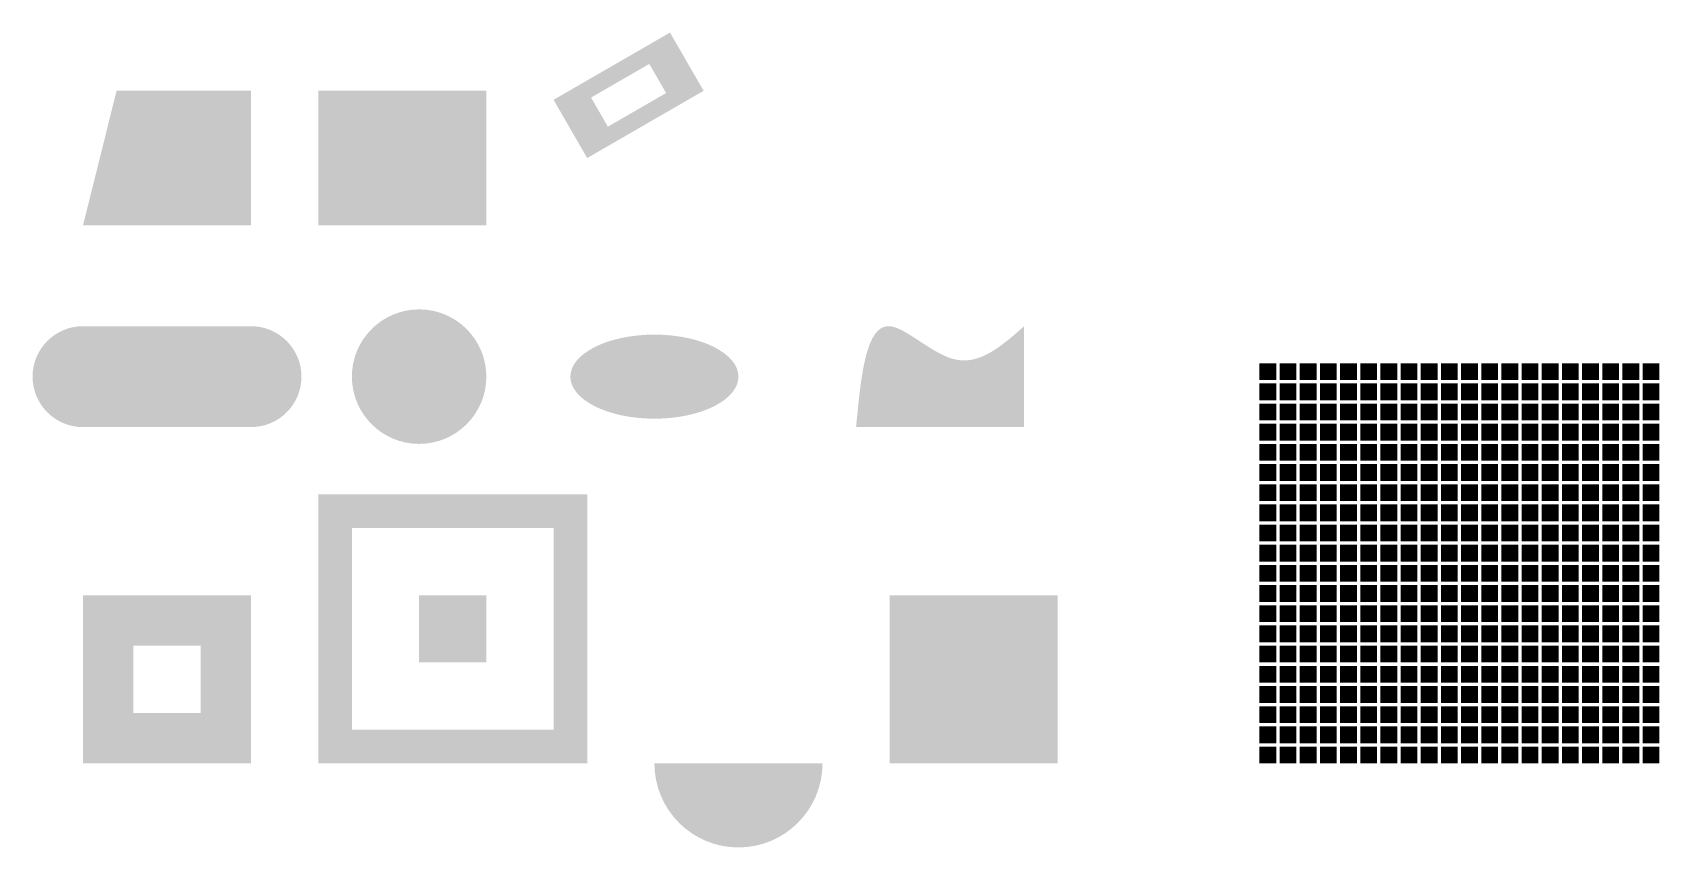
# Model space of a CAD drawing. Header units: metres. Extents: x -3 to 93.8, y -5 to 43.5.
import ezdxf

# ---------------------------------------------------------------- set-up
doc = ezdxf.new("R2010")
doc.units = ezdxf.units.M
doc.layers.add('Zones', color=94, linetype='Continuous')

# ---------------------------------------------------------------- blocks, each defined once
blk = doc.blocks.new('ZONE')
h = blk.add_hatch(color=1)
h.paths.add_polyline_path([(0, 0), (4, 0), (4, 2), (0, 2)])
h.paths.add_polyline_path([(1, 0.5), (3, 0.5), (3, 1.5), (1, 1.5)])

msp = doc.modelspace()

# ---------------------------------------------------------------- hatches: boundary and pattern name
h = msp.add_hatch(color=7)
edge = h.paths.add_edge_path()
edge.add_line((0, 32), (10, 32))
edge.add_line((10, 32), (10, 40))
edge.add_line((10, 40), (2, 40))
h = msp.add_hatch(color=4)
edge = h.paths.add_edge_path()
edge.add_arc((20, 23), 4, 0, 360)
h = msp.add_hatch(color=2)
edge = h.paths.add_edge_path()
edge.add_line((0, 20), (10, 20))
edge.add_arc((10, 23), 3, -90, 90)
edge.add_line((10, 26), (0, 26))
edge.add_arc((0, 23), 3, 90, 270)
h = msp.add_hatch(color=30)
edge = h.paths.add_edge_path()
edge.add_ellipse((34, 23), major_axis=(5, 0), ratio=0.5, start_angle=0, end_angle=360)
h = msp.add_hatch(color=40)
edge = h.paths.add_edge_path()
edge.add_spline(fit_points=[(46, 20), (48, 26), (52, 24), (56, 26)], degree=3, periodic=0)
edge.add_line((56, 26), (56, 20))
edge.add_line((56, 20), (46, 20))
for color, points in [(6, [(70, 22.8), (71, 22.8), (71, 23.8), (70, 23.8)]), (7, [(71.2, 22.8), (72.2, 22.8), (72.2, 23.8), (71.2, 23.8)]), (1, [(72.4, 22.8), (73.4, 22.8), (73.4, 23.8), (72.4, 23.8)]), (2, [(73.6, 22.8), (74.6, 22.8), (74.6, 23.8), (73.6, 23.8)]), (3, [(74.8, 22.8), (75.8, 22.8), (75.8, 23.8), (74.8, 23.8)]), (4, [(76, 22.8), (77, 22.8), (77, 23.8), (76, 23.8)]), (5, [(77.2, 22.8), (78.2, 22.8), (78.2, 23.8), (77.2, 23.8)]), (6, [(78.4, 22.8), (79.4, 22.8), (79.4, 23.8), (78.4, 23.8)]), (7, [(79.6, 22.8), (80.6, 22.8), (80.6, 23.8), (79.6, 23.8)]), (1, [(80.8, 22.8), (81.8, 22.8), (81.8, 23.8), (80.8, 23.8)]), (2, [(82, 22.8), (83, 22.8), (83, 23.8), (82, 23.8)]), (3, [(83.2, 22.8), (84.2, 22.8), (84.2, 23.8), (83.2, 23.8)]), (4, [(84.4, 22.8), (85.4, 22.8), (85.4, 23.8), (84.4, 23.8)]), (5, [(85.6, 22.8), (86.6, 22.8), (86.6, 23.8), (85.6, 23.8)]), (6, [(86.8, 22.8), (87.8, 22.8), (87.8, 23.8), (86.8, 23.8)]), (7, [(88, 22.8), (89, 22.8), (89, 23.8), (88, 23.8)]), (1, [(89.2, 22.8), (90.2, 22.8), (90.2, 23.8), (89.2, 23.8)]), (2, [(90.4, 22.8), (91.4, 22.8), (91.4, 23.8), (90.4, 23.8)]), (3, [(91.6, 22.8), (92.6, 22.8), (92.6, 23.8), (91.6, 23.8)]), (4, [(92.8, 22.8), (93.8, 22.8), (93.8, 23.8), (92.8, 23.8)]), (5, [(70, 21.6), (71, 21.6), (71, 22.6), (70, 22.6)]), (6, [(71.2, 21.6), (72.2, 21.6), (72.2, 22.6), (71.2, 22.6)]), (7, [(72.4, 21.6), (73.4, 21.6), (73.4, 22.6), (72.4, 22.6)]), (1, [(73.6, 21.6), (74.6, 21.6), (74.6, 22.6), (73.6, 22.6)]), (2, [(74.8, 21.6), (75.8, 21.6), (75.8, 22.6), (74.8, 22.6)]), (3, [(76, 21.6), (77, 21.6), (77, 22.6), (76, 22.6)]), (4, [(77.2, 21.6), (78.2, 21.6), (78.2, 22.6), (77.2, 22.6)]), (5, [(78.4, 21.6), (79.4, 21.6), (79.4, 22.6), (78.4, 22.6)]), (6, [(79.6, 21.6), (80.6, 21.6), (80.6, 22.6), (79.6, 22.6)]), (7, [(80.8, 21.6), (81.8, 21.6), (81.8, 22.6), (80.8, 22.6)]), (1, [(82, 21.6), (83, 21.6), (83, 22.6), (82, 22.6)]), (2, [(83.2, 21.6), (84.2, 21.6), (84.2, 22.6), (83.2, 22.6)]), (3, [(84.4, 21.6), (85.4, 21.6), (85.4, 22.6), (84.4, 22.6)]), (4, [(85.6, 21.6), (86.6, 21.6), (86.6, 22.6), (85.6, 22.6)]), (5, [(86.8, 21.6), (87.8, 21.6), (87.8, 22.6), (86.8, 22.6)]), (6, [(88, 21.6), (89, 21.6), (89, 22.6), (88, 22.6)]), (7, [(89.2, 21.6), (90.2, 21.6), (90.2, 22.6), (89.2, 22.6)]), (1, [(90.4, 21.6), (91.4, 21.6), (91.4, 22.6), (90.4, 22.6)]), (2, [(91.6, 21.6), (92.6, 21.6), (92.6, 22.6), (91.6, 22.6)]), (3, [(92.8, 21.6), (93.8, 21.6), (93.8, 22.6), (92.8, 22.6)]), (4, [(70, 20.4), (71, 20.4), (71, 21.4), (70, 21.4)]), (5, [(71.2, 20.4), (72.2, 20.4), (72.2, 21.4), (71.2, 21.4)]), (6, [(72.4, 20.4), (73.4, 20.4), (73.4, 21.4), (72.4, 21.4)]), (7, [(73.6, 20.4), (74.6, 20.4), (74.6, 21.4), (73.6, 21.4)]), (1, [(74.8, 20.4), (75.8, 20.4), (75.8, 21.4), (74.8, 21.4)]), (2, [(76, 20.4), (77, 20.4), (77, 21.4), (76, 21.4)]), (3, [(77.2, 20.4), (78.2, 20.4), (78.2, 21.4), (77.2, 21.4)]), (4, [(78.4, 20.4), (79.4, 20.4), (79.4, 21.4), (78.4, 21.4)]), (5, [(79.6, 20.4), (80.6, 20.4), (80.6, 21.4), (79.6, 21.4)]), (6, [(80.8, 20.4), (81.8, 20.4), (81.8, 21.4), (80.8, 21.4)]), (7, [(82, 20.4), (83, 20.4), (83, 21.4), (82, 21.4)]), (1, [(83.2, 20.4), (84.2, 20.4), (84.2, 21.4), (83.2, 21.4)]), (2, [(84.4, 20.4), (85.4, 20.4), (85.4, 21.4), (84.4, 21.4)]), (3, [(85.6, 20.4), (86.6, 20.4), (86.6, 21.4), (85.6, 21.4)]), (4, [(86.8, 20.4), (87.8, 20.4), (87.8, 21.4), (86.8, 21.4)]), (5, [(88, 20.4), (89, 20.4), (89, 21.4), (88, 21.4)]), (6, [(89.2, 20.4), (90.2, 20.4), (90.2, 21.4), (89.2, 21.4)]), (7, [(90.4, 20.4), (91.4, 20.4), (91.4, 21.4), (90.4, 21.4)]), (1, [(91.6, 20.4), (92.6, 20.4), (92.6, 21.4), (91.6, 21.4)]), (2, [(92.8, 20.4), (93.8, 20.4), (93.8, 21.4), (92.8, 21.4)]), (3, [(70, 19.2), (71, 19.2), (71, 20.2), (70, 20.2)]), (4, [(71.2, 19.2), (72.2, 19.2), (72.2, 20.2), (71.2, 20.2)]), (5, [(72.4, 19.2), (73.4, 19.2), (73.4, 20.2), (72.4, 20.2)]), (6, [(73.6, 19.2), (74.6, 19.2), (74.6, 20.2), (73.6, 20.2)]), (7, [(74.8, 19.2), (75.8, 19.2), (75.8, 20.2), (74.8, 20.2)]), (1, [(76, 19.2), (77, 19.2), (77, 20.2), (76, 20.2)]), (2, [(77.2, 19.2), (78.2, 19.2), (78.2, 20.2), (77.2, 20.2)]), (3, [(78.4, 19.2), (79.4, 19.2), (79.4, 20.2), (78.4, 20.2)]), (4, [(79.6, 19.2), (80.6, 19.2), (80.6, 20.2), (79.6, 20.2)]), (5, [(80.8, 19.2), (81.8, 19.2), (81.8, 20.2), (80.8, 20.2)]), (6, [(82, 19.2), (83, 19.2), (83, 20.2), (82, 20.2)]), (7, [(83.2, 19.2), (84.2, 19.2), (84.2, 20.2), (83.2, 20.2)]), (1, [(84.4, 19.2), (85.4, 19.2), (85.4, 20.2), (84.4, 20.2)]), (2, [(85.6, 19.2), (86.6, 19.2), (86.6, 20.2), (85.6, 20.2)]), (3, [(86.8, 19.2), (87.8, 19.2), (87.8, 20.2), (86.8, 20.2)]), (4, [(88, 19.2), (89, 19.2), (89, 20.2), (88, 20.2)]), (5, [(89.2, 19.2), (90.2, 19.2), (90.2, 20.2), (89.2, 20.2)]), (6, [(90.4, 19.2), (91.4, 19.2), (91.4, 20.2), (90.4, 20.2)]), (7, [(91.6, 19.2), (92.6, 19.2), (92.6, 20.2), (91.6, 20.2)]), (1, [(92.8, 19.2), (93.8, 19.2), (93.8, 20.2), (92.8, 20.2)]), (2, [(70, 18), (71, 18), (71, 19), (70, 19)]), (3, [(71.2, 18), (72.2, 18), (72.2, 19), (71.2, 19)]), (4, [(72.4, 18), (73.4, 18), (73.4, 19), (72.4, 19)]), (5, [(73.6, 18), (74.6, 18), (74.6, 19), (73.6, 19)]), (6, [(74.8, 18), (75.8, 18), (75.8, 19), (74.8, 19)]), (7, [(76, 18), (77, 18), (77, 19), (76, 19)]), (1, [(77.2, 18), (78.2, 18), (78.2, 19), (77.2, 19)]), (2, [(78.4, 18), (79.4, 18), (79.4, 19), (78.4, 19)]), (3, [(79.6, 18), (80.6, 18), (80.6, 19), (79.6, 19)]), (4, [(80.8, 18), (81.8, 18), (81.8, 19), (80.8, 19)]), (5, [(82, 18), (83, 18), (83, 19), (82, 19)]), (6, [(83.2, 18), (84.2, 18), (84.2, 19), (83.2, 19)]), (7, [(84.4, 18), (85.4, 18), (85.4, 19), (84.4, 19)]), (1, [(85.6, 18), (86.6, 18), (86.6, 19), (85.6, 19)]), (2, [(86.8, 18), (87.8, 18), (87.8, 19), (86.8, 19)]), (3, [(88, 18), (89, 18), (89, 19), (88, 19)]), (4, [(89.2, 18), (90.2, 18), (90.2, 19), (89.2, 19)]), (5, [(90.4, 18), (91.4, 18), (91.4, 19), (90.4, 19)]), (6, [(91.6, 18), (92.6, 18), (92.6, 19), (91.6, 19)]), (7, [(92.8, 18), (93.8, 18), (93.8, 19), (92.8, 19)]), (1, [(70, 16.8), (71, 16.8), (71, 17.8), (70, 17.8)]), (2, [(71.2, 16.8), (72.2, 16.8), (72.2, 17.8), (71.2, 17.8)]), (3, [(72.4, 16.8), (73.4, 16.8), (73.4, 17.8), (72.4, 17.8)]), (4, [(73.6, 16.8), (74.6, 16.8), (74.6, 17.8), (73.6, 17.8)]), (5, [(74.8, 16.8), (75.8, 16.8), (75.8, 17.8), (74.8, 17.8)]), (6, [(76, 16.8), (77, 16.8), (77, 17.8), (76, 17.8)]), (7, [(77.2, 16.8), (78.2, 16.8), (78.2, 17.8), (77.2, 17.8)]), (1, [(78.4, 16.8), (79.4, 16.8), (79.4, 17.8), (78.4, 17.8)]), (2, [(79.6, 16.8), (80.6, 16.8), (80.6, 17.8), (79.6, 17.8)]), (3, [(80.8, 16.8), (81.8, 16.8), (81.8, 17.8), (80.8, 17.8)]), (4, [(82, 16.8), (83, 16.8), (83, 17.8), (82, 17.8)]), (5, [(83.2, 16.8), (84.2, 16.8), (84.2, 17.8), (83.2, 17.8)]), (6, [(84.4, 16.8), (85.4, 16.8), (85.4, 17.8), (84.4, 17.8)]), (7, [(85.6, 16.8), (86.6, 16.8), (86.6, 17.8), (85.6, 17.8)]), (1, [(86.8, 16.8), (87.8, 16.8), (87.8, 17.8), (86.8, 17.8)]), (2, [(88, 16.8), (89, 16.8), (89, 17.8), (88, 17.8)]), (3, [(89.2, 16.8), (90.2, 16.8), (90.2, 17.8), (89.2, 17.8)]), (4, [(90.4, 16.8), (91.4, 16.8), (91.4, 17.8), (90.4, 17.8)]), (5, [(91.6, 16.8), (92.6, 16.8), (92.6, 17.8), (91.6, 17.8)]), (6, [(92.8, 16.8), (93.8, 16.8), (93.8, 17.8), (92.8, 17.8)]), (7, [(70, 15.6), (71, 15.6), (71, 16.6), (70, 16.6)]), (1, [(71.2, 15.6), (72.2, 15.6), (72.2, 16.6), (71.2, 16.6)]), (2, [(72.4, 15.6), (73.4, 15.6), (73.4, 16.6), (72.4, 16.6)]), (3, [(73.6, 15.6), (74.6, 15.6), (74.6, 16.6), (73.6, 16.6)]), (4, [(74.8, 15.6), (75.8, 15.6), (75.8, 16.6), (74.8, 16.6)]), (5, [(76, 15.6), (77, 15.6), (77, 16.6), (76, 16.6)]), (6, [(77.2, 15.6), (78.2, 15.6), (78.2, 16.6), (77.2, 16.6)]), (7, [(78.4, 15.6), (79.4, 15.6), (79.4, 16.6), (78.4, 16.6)]), (1, [(79.6, 15.6), (80.6, 15.6), (80.6, 16.6), (79.6, 16.6)]), (2, [(80.8, 15.6), (81.8, 15.6), (81.8, 16.6), (80.8, 16.6)]), (3, [(82, 15.6), (83, 15.6), (83, 16.6), (82, 16.6)]), (4, [(83.2, 15.6), (84.2, 15.6), (84.2, 16.6), (83.2, 16.6)]), (5, [(84.4, 15.6), (85.4, 15.6), (85.4, 16.6), (84.4, 16.6)]), (6, [(85.6, 15.6), (86.6, 15.6), (86.6, 16.6), (85.6, 16.6)]), (7, [(86.8, 15.6), (87.8, 15.6), (87.8, 16.6), (86.8, 16.6)]), (1, [(88, 15.6), (89, 15.6), (89, 16.6), (88, 16.6)]), (2, [(89.2, 15.6), (90.2, 15.6), (90.2, 16.6), (89.2, 16.6)]), (3, [(90.4, 15.6), (91.4, 15.6), (91.4, 16.6), (90.4, 16.6)]), (4, [(91.6, 15.6), (92.6, 15.6), (92.6, 16.6), (91.6, 16.6)]), (5, [(92.8, 15.6), (93.8, 15.6), (93.8, 16.6), (92.8, 16.6)]), (6, [(70, 14.4), (71, 14.4), (71, 15.4), (70, 15.4)]), (7, [(71.2, 14.4), (72.2, 14.4), (72.2, 15.4), (71.2, 15.4)]), (1, [(72.4, 14.4), (73.4, 14.4), (73.4, 15.4), (72.4, 15.4)]), (2, [(73.6, 14.4), (74.6, 14.4), (74.6, 15.4), (73.6, 15.4)]), (3, [(74.8, 14.4), (75.8, 14.4), (75.8, 15.4), (74.8, 15.4)]), (4, [(76, 14.4), (77, 14.4), (77, 15.4), (76, 15.4)]), (5, [(77.2, 14.4), (78.2, 14.4), (78.2, 15.4), (77.2, 15.4)]), (6, [(78.4, 14.4), (79.4, 14.4), (79.4, 15.4), (78.4, 15.4)]), (7, [(79.6, 14.4), (80.6, 14.4), (80.6, 15.4), (79.6, 15.4)]), (1, [(80.8, 14.4), (81.8, 14.4), (81.8, 15.4), (80.8, 15.4)]), (2, [(82, 14.4), (83, 14.4), (83, 15.4), (82, 15.4)]), (3, [(83.2, 14.4), (84.2, 14.4), (84.2, 15.4), (83.2, 15.4)]), (4, [(84.4, 14.4), (85.4, 14.4), (85.4, 15.4), (84.4, 15.4)]), (5, [(85.6, 14.4), (86.6, 14.4), (86.6, 15.4), (85.6, 15.4)]), (6, [(86.8, 14.4), (87.8, 14.4), (87.8, 15.4), (86.8, 15.4)]), (7, [(88, 14.4), (89, 14.4), (89, 15.4), (88, 15.4)]), (1, [(89.2, 14.4), (90.2, 14.4), (90.2, 15.4), (89.2, 15.4)]), (2, [(90.4, 14.4), (91.4, 14.4), (91.4, 15.4), (90.4, 15.4)]), (3, [(91.6, 14.4), (92.6, 14.4), (92.6, 15.4), (91.6, 15.4)]), (4, [(92.8, 14.4), (93.8, 14.4), (93.8, 15.4), (92.8, 15.4)]), (5, [(70, 13.2), (71, 13.2), (71, 14.2), (70, 14.2)]), (6, [(71.2, 13.2), (72.2, 13.2), (72.2, 14.2), (71.2, 14.2)]), (7, [(72.4, 13.2), (73.4, 13.2), (73.4, 14.2), (72.4, 14.2)]), (1, [(73.6, 13.2), (74.6, 13.2), (74.6, 14.2), (73.6, 14.2)]), (2, [(74.8, 13.2), (75.8, 13.2), (75.8, 14.2), (74.8, 14.2)]), (3, [(76, 13.2), (77, 13.2), (77, 14.2), (76, 14.2)]), (4, [(77.2, 13.2), (78.2, 13.2), (78.2, 14.2), (77.2, 14.2)]), (5, [(78.4, 13.2), (79.4, 13.2), (79.4, 14.2), (78.4, 14.2)]), (6, [(79.6, 13.2), (80.6, 13.2), (80.6, 14.2), (79.6, 14.2)]), (7, [(80.8, 13.2), (81.8, 13.2), (81.8, 14.2), (80.8, 14.2)]), (1, [(82, 13.2), (83, 13.2), (83, 14.2), (82, 14.2)]), (2, [(83.2, 13.2), (84.2, 13.2), (84.2, 14.2), (83.2, 14.2)]), (3, [(84.4, 13.2), (85.4, 13.2), (85.4, 14.2), (84.4, 14.2)]), (4, [(85.6, 13.2), (86.6, 13.2), (86.6, 14.2), (85.6, 14.2)]), (5, [(86.8, 13.2), (87.8, 13.2), (87.8, 14.2), (86.8, 14.2)]), (6, [(88, 13.2), (89, 13.2), (89, 14.2), (88, 14.2)]), (7, [(89.2, 13.2), (90.2, 13.2), (90.2, 14.2), (89.2, 14.2)]), (1, [(90.4, 13.2), (91.4, 13.2), (91.4, 14.2), (90.4, 14.2)]), (2, [(91.6, 13.2), (92.6, 13.2), (92.6, 14.2), (91.6, 14.2)]), (3, [(92.8, 13.2), (93.8, 13.2), (93.8, 14.2), (92.8, 14.2)]), (4, [(70, 12), (71, 12), (71, 13), (70, 13)]), (5, [(71.2, 12), (72.2, 12), (72.2, 13), (71.2, 13)]), (6, [(72.4, 12), (73.4, 12), (73.4, 13), (72.4, 13)]), (7, [(73.6, 12), (74.6, 12), (74.6, 13), (73.6, 13)]), (1, [(74.8, 12), (75.8, 12), (75.8, 13), (74.8, 13)]), (2, [(76, 12), (77, 12), (77, 13), (76, 13)]), (3, [(77.2, 12), (78.2, 12), (78.2, 13), (77.2, 13)]), (4, [(78.4, 12), (79.4, 12), (79.4, 13), (78.4, 13)]), (5, [(79.6, 12), (80.6, 12), (80.6, 13), (79.6, 13)]), (6, [(80.8, 12), (81.8, 12), (81.8, 13), (80.8, 13)]), (7, [(82, 12), (83, 12), (83, 13), (82, 13)]), (1, [(83.2, 12), (84.2, 12), (84.2, 13), (83.2, 13)]), (2, [(84.4, 12), (85.4, 12), (85.4, 13), (84.4, 13)]), (3, [(85.6, 12), (86.6, 12), (86.6, 13), (85.6, 13)]), (4, [(86.8, 12), (87.8, 12), (87.8, 13), (86.8, 13)]), (5, [(88, 12), (89, 12), (89, 13), (88, 13)]), (6, [(89.2, 12), (90.2, 12), (90.2, 13), (89.2, 13)]), (7, [(90.4, 12), (91.4, 12), (91.4, 13), (90.4, 13)]), (1, [(91.6, 12), (92.6, 12), (92.6, 13), (91.6, 13)]), (2, [(92.8, 12), (93.8, 12), (93.8, 13), (92.8, 13)]), (3, [(70, 10.8), (71, 10.8), (71, 11.8), (70, 11.8)]), (4, [(71.2, 10.8), (72.2, 10.8), (72.2, 11.8), (71.2, 11.8)]), (5, [(72.4, 10.8), (73.4, 10.8), (73.4, 11.8), (72.4, 11.8)]), (6, [(73.6, 10.8), (74.6, 10.8), (74.6, 11.8), (73.6, 11.8)]), (7, [(74.8, 10.8), (75.8, 10.8), (75.8, 11.8), (74.8, 11.8)]), (1, [(76, 10.8), (77, 10.8), (77, 11.8), (76, 11.8)]), (2, [(77.2, 10.8), (78.2, 10.8), (78.2, 11.8), (77.2, 11.8)]), (3, [(78.4, 10.8), (79.4, 10.8), (79.4, 11.8), (78.4, 11.8)]), (4, [(79.6, 10.8), (80.6, 10.8), (80.6, 11.8), (79.6, 11.8)]), (5, [(80.8, 10.8), (81.8, 10.8), (81.8, 11.8), (80.8, 11.8)]), (6, [(82, 10.8), (83, 10.8), (83, 11.8), (82, 11.8)]), (7, [(83.2, 10.8), (84.2, 10.8), (84.2, 11.8), (83.2, 11.8)]), (1, [(84.4, 10.8), (85.4, 10.8), (85.4, 11.8), (84.4, 11.8)]), (2, [(85.6, 10.8), (86.6, 10.8), (86.6, 11.8), (85.6, 11.8)]), (3, [(86.8, 10.8), (87.8, 10.8), (87.8, 11.8), (86.8, 11.8)]), (4, [(88, 10.8), (89, 10.8), (89, 11.8), (88, 11.8)]), (5, [(89.2, 10.8), (90.2, 10.8), (90.2, 11.8), (89.2, 11.8)]), (6, [(90.4, 10.8), (91.4, 10.8), (91.4, 11.8), (90.4, 11.8)]), (7, [(91.6, 10.8), (92.6, 10.8), (92.6, 11.8), (91.6, 11.8)]), (1, [(92.8, 10.8), (93.8, 10.8), (93.8, 11.8), (92.8, 11.8)]), (6, [(48, 0), (58, 0), (58, 10), (48, 10)]), (2, [(70, 9.6), (71, 9.6), (71, 10.6), (70, 10.6)]), (3, [(71.2, 9.6), (72.2, 9.6), (72.2, 10.6), (71.2, 10.6)]), (4, [(72.4, 9.6), (73.4, 9.6), (73.4, 10.6), (72.4, 10.6)]), (5, [(73.6, 9.6), (74.6, 9.6), (74.6, 10.6), (73.6, 10.6)]), (6, [(74.8, 9.6), (75.8, 9.6), (75.8, 10.6), (74.8, 10.6)]), (7, [(76, 9.6), (77, 9.6), (77, 10.6), (76, 10.6)]), (1, [(77.2, 9.6), (78.2, 9.6), (78.2, 10.6), (77.2, 10.6)]), (2, [(78.4, 9.6), (79.4, 9.6), (79.4, 10.6), (78.4, 10.6)]), (3, [(79.6, 9.6), (80.6, 9.6), (80.6, 10.6), (79.6, 10.6)]), (4, [(80.8, 9.6), (81.8, 9.6), (81.8, 10.6), (80.8, 10.6)]), (5, [(82, 9.6), (83, 9.6), (83, 10.6), (82, 10.6)]), (6, [(83.2, 9.6), (84.2, 9.6), (84.2, 10.6), (83.2, 10.6)]), (7, [(84.4, 9.6), (85.4, 9.6), (85.4, 10.6), (84.4, 10.6)]), (1, [(85.6, 9.6), (86.6, 9.6), (86.6, 10.6), (85.6, 10.6)]), (2, [(86.8, 9.6), (87.8, 9.6), (87.8, 10.6), (86.8, 10.6)]), (3, [(88, 9.6), (89, 9.6), (89, 10.6), (88, 10.6)]), (4, [(89.2, 9.6), (90.2, 9.6), (90.2, 10.6), (89.2, 10.6)]), (5, [(90.4, 9.6), (91.4, 9.6), (91.4, 10.6), (90.4, 10.6)]), (6, [(91.6, 9.6), (92.6, 9.6), (92.6, 10.6), (91.6, 10.6)]), (7, [(92.8, 9.6), (93.8, 9.6), (93.8, 10.6), (92.8, 10.6)]), (1, [(70, 8.4), (71, 8.4), (71, 9.4), (70, 9.4)]), (2, [(71.2, 8.4), (72.2, 8.4), (72.2, 9.4), (71.2, 9.4)]), (3, [(72.4, 8.4), (73.4, 8.4), (73.4, 9.4), (72.4, 9.4)]), (4, [(73.6, 8.4), (74.6, 8.4), (74.6, 9.4), (73.6, 9.4)]), (5, [(74.8, 8.4), (75.8, 8.4), (75.8, 9.4), (74.8, 9.4)]), (6, [(76, 8.4), (77, 8.4), (77, 9.4), (76, 9.4)]), (7, [(77.2, 8.4), (78.2, 8.4), (78.2, 9.4), (77.2, 9.4)]), (1, [(78.4, 8.4), (79.4, 8.4), (79.4, 9.4), (78.4, 9.4)]), (2, [(79.6, 8.4), (80.6, 8.4), (80.6, 9.4), (79.6, 9.4)]), (3, [(80.8, 8.4), (81.8, 8.4), (81.8, 9.4), (80.8, 9.4)]), (4, [(82, 8.4), (83, 8.4), (83, 9.4), (82, 9.4)]), (5, [(83.2, 8.4), (84.2, 8.4), (84.2, 9.4), (83.2, 9.4)]), (6, [(84.4, 8.4), (85.4, 8.4), (85.4, 9.4), (84.4, 9.4)]), (7, [(85.6, 8.4), (86.6, 8.4), (86.6, 9.4), (85.6, 9.4)]), (1, [(86.8, 8.4), (87.8, 8.4), (87.8, 9.4), (86.8, 9.4)]), (2, [(88, 8.4), (89, 8.4), (89, 9.4), (88, 9.4)]), (3, [(89.2, 8.4), (90.2, 8.4), (90.2, 9.4), (89.2, 9.4)]), (4, [(90.4, 8.4), (91.4, 8.4), (91.4, 9.4), (90.4, 9.4)]), (5, [(91.6, 8.4), (92.6, 8.4), (92.6, 9.4), (91.6, 9.4)]), (6, [(92.8, 8.4), (93.8, 8.4), (93.8, 9.4), (92.8, 9.4)]), (7, [(70, 7.2), (71, 7.2), (71, 8.2), (70, 8.2)]), (1, [(71.2, 7.2), (72.2, 7.2), (72.2, 8.2), (71.2, 8.2)]), (2, [(72.4, 7.2), (73.4, 7.2), (73.4, 8.2), (72.4, 8.2)]), (3, [(73.6, 7.2), (74.6, 7.2), (74.6, 8.2), (73.6, 8.2)]), (4, [(74.8, 7.2), (75.8, 7.2), (75.8, 8.2), (74.8, 8.2)]), (5, [(76, 7.2), (77, 7.2), (77, 8.2), (76, 8.2)]), (6, [(77.2, 7.2), (78.2, 7.2), (78.2, 8.2), (77.2, 8.2)]), (7, [(78.4, 7.2), (79.4, 7.2), (79.4, 8.2), (78.4, 8.2)]), (1, [(79.6, 7.2), (80.6, 7.2), (80.6, 8.2), (79.6, 8.2)]), (2, [(80.8, 7.2), (81.8, 7.2), (81.8, 8.2), (80.8, 8.2)]), (3, [(82, 7.2), (83, 7.2), (83, 8.2), (82, 8.2)]), (4, [(83.2, 7.2), (84.2, 7.2), (84.2, 8.2), (83.2, 8.2)]), (5, [(84.4, 7.2), (85.4, 7.2), (85.4, 8.2), (84.4, 8.2)]), (6, [(85.6, 7.2), (86.6, 7.2), (86.6, 8.2), (85.6, 8.2)]), (7, [(86.8, 7.2), (87.8, 7.2), (87.8, 8.2), (86.8, 8.2)]), (1, [(88, 7.2), (89, 7.2), (89, 8.2), (88, 8.2)]), (2, [(89.2, 7.2), (90.2, 7.2), (90.2, 8.2), (89.2, 8.2)]), (3, [(90.4, 7.2), (91.4, 7.2), (91.4, 8.2), (90.4, 8.2)]), (4, [(91.6, 7.2), (92.6, 7.2), (92.6, 8.2), (91.6, 8.2)]), (5, [(92.8, 7.2), (93.8, 7.2), (93.8, 8.2), (92.8, 8.2)]), (6, [(70, 6), (71, 6), (71, 7), (70, 7)]), (7, [(71.2, 6), (72.2, 6), (72.2, 7), (71.2, 7)]), (1, [(72.4, 6), (73.4, 6), (73.4, 7), (72.4, 7)]), (2, [(73.6, 6), (74.6, 6), (74.6, 7), (73.6, 7)]), (3, [(74.8, 6), (75.8, 6), (75.8, 7), (74.8, 7)]), (4, [(76, 6), (77, 6), (77, 7), (76, 7)]), (5, [(77.2, 6), (78.2, 6), (78.2, 7), (77.2, 7)]), (6, [(78.4, 6), (79.4, 6), (79.4, 7), (78.4, 7)]), (7, [(79.6, 6), (80.6, 6), (80.6, 7), (79.6, 7)]), (1, [(80.8, 6), (81.8, 6), (81.8, 7), (80.8, 7)]), (2, [(82, 6), (83, 6), (83, 7), (82, 7)]), (3, [(83.2, 6), (84.2, 6), (84.2, 7), (83.2, 7)]), (4, [(84.4, 6), (85.4, 6), (85.4, 7), (84.4, 7)]), (5, [(85.6, 6), (86.6, 6), (86.6, 7), (85.6, 7)]), (6, [(86.8, 6), (87.8, 6), (87.8, 7), (86.8, 7)]), (7, [(88, 6), (89, 6), (89, 7), (88, 7)]), (1, [(89.2, 6), (90.2, 6), (90.2, 7), (89.2, 7)]), (2, [(90.4, 6), (91.4, 6), (91.4, 7), (90.4, 7)]), (3, [(91.6, 6), (92.6, 6), (92.6, 7), (91.6, 7)]), (4, [(92.8, 6), (93.8, 6), (93.8, 7), (92.8, 7)]), (5, [(70, 4.8), (71, 4.8), (71, 5.8), (70, 5.8)]), (6, [(71.2, 4.8), (72.2, 4.8), (72.2, 5.8), (71.2, 5.8)]), (7, [(72.4, 4.8), (73.4, 4.8), (73.4, 5.8), (72.4, 5.8)]), (1, [(73.6, 4.8), (74.6, 4.8), (74.6, 5.8), (73.6, 5.8)]), (2, [(74.8, 4.8), (75.8, 4.8), (75.8, 5.8), (74.8, 5.8)]), (3, [(76, 4.8), (77, 4.8), (77, 5.8), (76, 5.8)]), (4, [(77.2, 4.8), (78.2, 4.8), (78.2, 5.8), (77.2, 5.8)]), (5, [(78.4, 4.8), (79.4, 4.8), (79.4, 5.8), (78.4, 5.8)]), (6, [(79.6, 4.8), (80.6, 4.8), (80.6, 5.8), (79.6, 5.8)]), (7, [(80.8, 4.8), (81.8, 4.8), (81.8, 5.8), (80.8, 5.8)]), (1, [(82, 4.8), (83, 4.8), (83, 5.8), (82, 5.8)]), (2, [(83.2, 4.8), (84.2, 4.8), (84.2, 5.8), (83.2, 5.8)]), (3, [(84.4, 4.8), (85.4, 4.8), (85.4, 5.8), (84.4, 5.8)]), (4, [(85.6, 4.8), (86.6, 4.8), (86.6, 5.8), (85.6, 5.8)]), (5, [(86.8, 4.8), (87.8, 4.8), (87.8, 5.8), (86.8, 5.8)]), (6, [(88, 4.8), (89, 4.8), (89, 5.8), (88, 5.8)]), (7, [(89.2, 4.8), (90.2, 4.8), (90.2, 5.8), (89.2, 5.8)]), (1, [(90.4, 4.8), (91.4, 4.8), (91.4, 5.8), (90.4, 5.8)]), (2, [(91.6, 4.8), (92.6, 4.8), (92.6, 5.8), (91.6, 5.8)]), (3, [(92.8, 4.8), (93.8, 4.8), (93.8, 5.8), (92.8, 5.8)]), (4, [(70, 3.6), (71, 3.6), (71, 4.6), (70, 4.6)]), (5, [(71.2, 3.6), (72.2, 3.6), (72.2, 4.6), (71.2, 4.6)]), (6, [(72.4, 3.6), (73.4, 3.6), (73.4, 4.6), (72.4, 4.6)]), (7, [(73.6, 3.6), (74.6, 3.6), (74.6, 4.6), (73.6, 4.6)]), (1, [(74.8, 3.6), (75.8, 3.6), (75.8, 4.6), (74.8, 4.6)]), (2, [(76, 3.6), (77, 3.6), (77, 4.6), (76, 4.6)]), (3, [(77.2, 3.6), (78.2, 3.6), (78.2, 4.6), (77.2, 4.6)]), (4, [(78.4, 3.6), (79.4, 3.6), (79.4, 4.6), (78.4, 4.6)]), (5, [(79.6, 3.6), (80.6, 3.6), (80.6, 4.6), (79.6, 4.6)]), (6, [(80.8, 3.6), (81.8, 3.6), (81.8, 4.6), (80.8, 4.6)]), (7, [(82, 3.6), (83, 3.6), (83, 4.6), (82, 4.6)]), (1, [(83.2, 3.6), (84.2, 3.6), (84.2, 4.6), (83.2, 4.6)]), (2, [(84.4, 3.6), (85.4, 3.6), (85.4, 4.6), (84.4, 4.6)]), (3, [(85.6, 3.6), (86.6, 3.6), (86.6, 4.6), (85.6, 4.6)]), (4, [(86.8, 3.6), (87.8, 3.6), (87.8, 4.6), (86.8, 4.6)]), (5, [(88, 3.6), (89, 3.6), (89, 4.6), (88, 4.6)]), (6, [(89.2, 3.6), (90.2, 3.6), (90.2, 4.6), (89.2, 4.6)]), (7, [(90.4, 3.6), (91.4, 3.6), (91.4, 4.6), (90.4, 4.6)]), (1, [(91.6, 3.6), (92.6, 3.6), (92.6, 4.6), (91.6, 4.6)]), (2, [(92.8, 3.6), (93.8, 3.6), (93.8, 4.6), (92.8, 4.6)]), (3, [(70, 2.4), (71, 2.4), (71, 3.4), (70, 3.4)]), (4, [(71.2, 2.4), (72.2, 2.4), (72.2, 3.4), (71.2, 3.4)]), (5, [(72.4, 2.4), (73.4, 2.4), (73.4, 3.4), (72.4, 3.4)]), (6, [(73.6, 2.4), (74.6, 2.4), (74.6, 3.4), (73.6, 3.4)]), (7, [(74.8, 2.4), (75.8, 2.4), (75.8, 3.4), (74.8, 3.4)]), (1, [(76, 2.4), (77, 2.4), (77, 3.4), (76, 3.4)]), (2, [(77.2, 2.4), (78.2, 2.4), (78.2, 3.4), (77.2, 3.4)]), (3, [(78.4, 2.4), (79.4, 2.4), (79.4, 3.4), (78.4, 3.4)]), (4, [(79.6, 2.4), (80.6, 2.4), (80.6, 3.4), (79.6, 3.4)]), (5, [(80.8, 2.4), (81.8, 2.4), (81.8, 3.4), (80.8, 3.4)]), (6, [(82, 2.4), (83, 2.4), (83, 3.4), (82, 3.4)]), (7, [(83.2, 2.4), (84.2, 2.4), (84.2, 3.4), (83.2, 3.4)]), (1, [(84.4, 2.4), (85.4, 2.4), (85.4, 3.4), (84.4, 3.4)]), (2, [(85.6, 2.4), (86.6, 2.4), (86.6, 3.4), (85.6, 3.4)]), (3, [(86.8, 2.4), (87.8, 2.4), (87.8, 3.4), (86.8, 3.4)]), (4, [(88, 2.4), (89, 2.4), (89, 3.4), (88, 3.4)]), (5, [(89.2, 2.4), (90.2, 2.4), (90.2, 3.4), (89.2, 3.4)]), (6, [(90.4, 2.4), (91.4, 2.4), (91.4, 3.4), (90.4, 3.4)]), (7, [(91.6, 2.4), (92.6, 2.4), (92.6, 3.4), (91.6, 3.4)]), (1, [(92.8, 2.4), (93.8, 2.4), (93.8, 3.4), (92.8, 3.4)]), (2, [(70, 1.2), (71, 1.2), (71, 2.2), (70, 2.2)]), (3, [(71.2, 1.2), (72.2, 1.2), (72.2, 2.2), (71.2, 2.2)]), (4, [(72.4, 1.2), (73.4, 1.2), (73.4, 2.2), (72.4, 2.2)]), (5, [(73.6, 1.2), (74.6, 1.2), (74.6, 2.2), (73.6, 2.2)]), (6, [(74.8, 1.2), (75.8, 1.2), (75.8, 2.2), (74.8, 2.2)]), (7, [(76, 1.2), (77, 1.2), (77, 2.2), (76, 2.2)]), (1, [(77.2, 1.2), (78.2, 1.2), (78.2, 2.2), (77.2, 2.2)]), (2, [(78.4, 1.2), (79.4, 1.2), (79.4, 2.2), (78.4, 2.2)]), (3, [(79.6, 1.2), (80.6, 1.2), (80.6, 2.2), (79.6, 2.2)]), (4, [(80.8, 1.2), (81.8, 1.2), (81.8, 2.2), (80.8, 2.2)]), (5, [(82, 1.2), (83, 1.2), (83, 2.2), (82, 2.2)]), (6, [(83.2, 1.2), (84.2, 1.2), (84.2, 2.2), (83.2, 2.2)]), (7, [(84.4, 1.2), (85.4, 1.2), (85.4, 2.2), (84.4, 2.2)]), (1, [(85.6, 1.2), (86.6, 1.2), (86.6, 2.2), (85.6, 2.2)]), (2, [(86.8, 1.2), (87.8, 1.2), (87.8, 2.2), (86.8, 2.2)]), (3, [(88, 1.2), (89, 1.2), (89, 2.2), (88, 2.2)]), (4, [(89.2, 1.2), (90.2, 1.2), (90.2, 2.2), (89.2, 2.2)]), (5, [(90.4, 1.2), (91.4, 1.2), (91.4, 2.2), (90.4, 2.2)]), (6, [(91.6, 1.2), (92.6, 1.2), (92.6, 2.2), (91.6, 2.2)]), (7, [(92.8, 1.2), (93.8, 1.2), (93.8, 2.2), (92.8, 2.2)]), (1, [(70, 0), (71, 0), (71, 1), (70, 1)]), (2, [(71.2, 0), (72.2, 0), (72.2, 1), (71.2, 1)]), (3, [(72.4, 0), (73.4, 0), (73.4, 1), (72.4, 1)]), (4, [(73.6, 0), (74.6, 0), (74.6, 1), (73.6, 1)]), (5, [(74.8, 0), (75.8, 0), (75.8, 1), (74.8, 1)]), (6, [(76, 0), (77, 0), (77, 1), (76, 1)]), (7, [(77.2, 0), (78.2, 0), (78.2, 1), (77.2, 1)]), (1, [(78.4, 0), (79.4, 0), (79.4, 1), (78.4, 1)]), (2, [(79.6, 0), (80.6, 0), (80.6, 1), (79.6, 1)]), (3, [(80.8, 0), (81.8, 0), (81.8, 1), (80.8, 1)]), (4, [(82, 0), (83, 0), (83, 1), (82, 1)]), (5, [(83.2, 0), (84.2, 0), (84.2, 1), (83.2, 1)]), (6, [(84.4, 0), (85.4, 0), (85.4, 1), (84.4, 1)]), (7, [(85.6, 0), (86.6, 0), (86.6, 1), (85.6, 1)]), (1, [(86.8, 0), (87.8, 0), (87.8, 1), (86.8, 1)]), (2, [(88, 0), (89, 0), (89, 1), (88, 1)]), (3, [(89.2, 0), (90.2, 0), (90.2, 1), (89.2, 1)]), (4, [(90.4, 0), (91.4, 0), (91.4, 1), (90.4, 1)]), (5, [(91.6, 0), (92.6, 0), (92.6, 1), (91.6, 1)]), (6, [(92.8, 0), (93.8, 0), (93.8, 1), (92.8, 1)]), (5, [(34, 0, 1), (44, 0)])]:
    msp.add_hatch(color=color).paths.add_polyline_path(points)
h = msp.add_hatch(color=3)
h.paths.add_polyline_path([(14, 0), (30, 0), (30, 16), (14, 16)])
h.paths.add_polyline_path([(16, 2), (28, 2), (28, 14), (16, 14)])
h.paths.add_polyline_path([(20, 6), (24, 6), (24, 10), (20, 10)])
h = msp.add_hatch(color=1)
h.paths.add_polyline_path([(0, 0), (10, 0), (10, 10), (0, 10)])
h.paths.add_polyline_path([(3, 3), (7, 3), (7, 7), (3, 7)], flags=0)
at = {"layer": 'Zones'}
msp.add_hatch(color=256, dxfattribs=at).paths.add_polyline_path([(14, 32), (24, 32), (24, 40), (14, 40)])

# ---------------------------------------------------------------- block references
at = {"xscale": 2, "yscale": 2, "rotation": 30}
msp.add_blockref('ZONE', (30, 36), dxfattribs=at)

doc.saveas('drawing.dxf')
